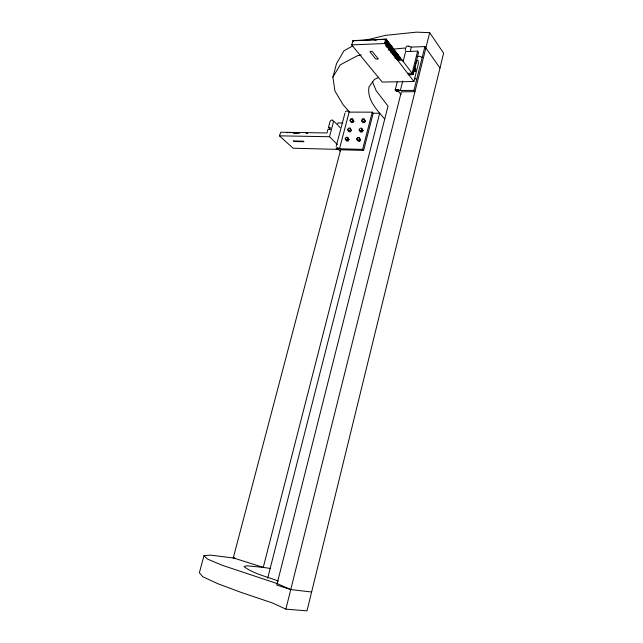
<?xml version="1.0" encoding="UTF-8"?>
<svg xmlns="http://www.w3.org/2000/svg" width="643" height="643" viewBox="0 0 643 643"><rect width="100%" height="100%" fill="white"/><g stroke="black" fill="none" stroke-linecap="round" stroke-linejoin="round"><path stroke-width="0.96" d="M397.173 82.047L395.148 90.333L396.506 91.33L398.756 91.716L401.007 94.521M429.677 32.656L443.622 53.184L307 610.85L285.87 609.138L429.677 32.656L416.495 32.15L385.519 35.357L366.052 40.107M403.048 61.776L405.645 51.569L417.653 51.135L412.107 73.23L408.072 73.318M408.289 74.749L413.176 74.644L414.285 70.216L415.209 71.453L413.361 71.494M415.209 71.453L415.756 69.243L414.839 68.005L416.624 60.981L417.677 60.169A2.524 1.069 -89.2 0 1 418.135 60.715L418.376 63.657L413.915 81.5L382.207 82.055L351.705 44.906L353.144 40.597L386.282 39.11L386.692 39.657L386.781 40.396L385.044 40.477M311.622 592.01L290.749 589.575L276.771 585.026L401.353 91.836L414.96 91.644L413.963 90.358L424.902 46.569L411.319 47.1L408.144 45.942L406.416 46.344L406.247 47.228M413.963 90.358L400.34 90.518L402.751 80.97M410.33 51.006L411.319 47.1M267.713 578.121L388.018 106.079L376.179 90.719L372.361 81.548M405.178 50.556L405.669 48.611M372.233 112.155L373.197 113.248L363.616 150.406L362.62 149.377L372.233 112.155L349.141 112.115C348.418 111.287 345.412 110.21 345.5 111.914M413.915 81.5L384.86 43.507L386.282 39.11M362.62 149.377L339.48 148.782L349.141 112.115M270.189 568.42L263.252 567.391L233.272 557.899L340.854 149.055M337.519 124.694L337.993 122.885L342.799 122.934M336.144 146.443L344.953 113.144M330.438 129.396L328.469 127.418L329.947 121.889A2.025 1.543 -46.5 0 1 330.518 120.868L330.807 120.587A2.025 1.543 -46.5 0 1 332.777 120.217M337.318 144.474L329.505 136.734L333.452 121.913L332.825 120.201M234.687 558.156L210.502 555.11L203.968 555.713L199.378 572.752L202.802 576.763L217.471 583.571L240.892 592.316L272.327 602.933L285.87 609.138M349.655 112.155L343.113 104.721L334.915 90.993L332.897 77.12L336.586 63.424L344.013 50.749L352.597 46.023M337.318 149.377L293.095 148.22L279.424 135.834L280.75 132.249L286.641 132.337L287.196 132.852M332.897 77.12L340.227 64.847L357.347 55.78L361.237 54.88M350.025 120.193L351.078 118.907L352.509 118.915L353.883 121.278L352.83 122.556L351.399 122.548L350.025 120.193L350.523 120.723M350.403 121.479L351.825 121.495L352.886 120.209L352.509 118.915M347.606 129.38L348.659 128.094L350.089 128.11L351.472 130.465L350.419 131.751L348.988 131.727L347.606 129.38L348.112 129.902M347.984 130.682L349.414 130.698L350.467 129.42L350.089 128.11M345.187 138.607L346.239 137.321L347.67 137.353L349.061 139.7L348 140.978L346.569 140.954L345.187 138.607L345.693 139.121M361.567 120.273L362.628 118.979L364.083 118.987L365.457 121.366L364.388 122.652L362.941 122.644L361.567 120.273L362.556 121.342M345.556 139.917L346.987 139.949L348.048 138.663L347.67 137.353M361.953 121.575L363.408 121.583L364.468 120.289L364.083 118.987M359.156 129.532L360.225 128.238L361.679 128.254L363.054 130.625L361.993 131.919L360.538 131.895L359.156 129.532L359.654 130.055M359.55 130.842L360.996 130.859L362.065 129.564L361.679 128.254M356.744 138.824L357.805 137.538L359.26 137.562L360.643 139.925L359.582 141.219L358.127 141.187L356.744 138.824L357.243 139.346M357.13 140.15L358.577 140.174L359.646 138.88L359.26 137.562M395.156 89.988L397.84 89.441L400.34 90.518M286.641 132.337L293.907 132.45L294.944 133.422M293.907 132.45L295.603 133.431M294.566 132.458L297.902 132.514L298.416 132.997M297.902 132.514L305.947 132.635L306.992 133.631M305.947 132.635L326.99 132.964L327.978 129.267L329.722 129.291L330.221 127.443L328.469 127.418M417.05 56.721L418.746 56.271A3.03 1.439 12.4 0 1 420.418 56.504L422.081 57.492M397.655 60.104L401.923 59.783L413.176 74.644M396.321 58.569L400.758 58.24L400.838 58.947L396.61 59.084M400.838 58.947L401.224 59.461L396.996 59.598M401.224 59.461L401.618 59.976M394.979 58.087L400.372 57.725L400.444 58.433M395.429 57.54L399.978 57.211L400.059 57.918M394.633 56.512L399.19 56.174L399.271 56.889L395.3 57.018M399.271 56.889L399.665 57.404M394.119 55.467L398.411 55.137L398.483 55.853L394.513 55.981M398.483 55.853L398.877 56.367M393.323 54.43L397.623 54.092L397.695 54.808L393.444 54.952M397.695 54.808L398.089 55.33M392.608 53.916L397.221 53.57L397.302 54.285M390.944 52.903L396.434 52.525L396.514 53.24L392.206 53.393M396.514 53.24L396.908 53.763M391.008 51.826L395.638 51.472L395.718 52.196L391.41 52.348M395.718 52.196L396.112 52.718M389.015 48.643L393.227 48.297L393.315 49.021L388.991 49.19M391.032 51.279L395.236 50.942L395.316 51.665M388.935 50.275L394.432 49.889L394.521 50.612L390.197 50.773M394.521 50.612L394.915 51.135M386.475 47.092L392.021 46.698L392.101 47.421L387.769 47.59M393.315 49.021L393.717 49.551L388.533 49.744M393.717 49.551L394.119 50.082M388.171 48.129L392.825 47.767L392.913 48.49M386.451 45.444L390.799 45.082L391.7 46.891M392.101 47.421L392.503 47.952M385.221 43.828L389.578 43.467L389.658 44.198L385.631 44.367M385.326 42.149L388.348 41.843L388.428 42.575L385.736 42.695M385.768 44.914L390.389 44.552L390.478 45.275M389.658 44.198L390.068 44.737M386.781 40.396L388.018 42.036M388.428 42.575L388.838 43.121L384.53 43.298M388.838 43.121L389.248 43.66M378.663 77.337L374.411 79.475L368.953 86.974C366.872 99.906 377.015 109.969 384.715 119.035M393.669 49.069L405.669 47.952M352.806 40.782L385.945 39.303M374.644 40.196L376.356 40.123M385.374 40.284L387.11 40.204M386.17 40.814L387.52 40.75L385.84 40.999M385.012 41.602L387.608 41.49M385.647 41.956L388.348 41.843M384.723 42.559L388.758 42.39M384.86 43.113L389.168 42.928M351.705 44.906L384.86 43.507M385.543 43.636L389.578 43.467M385.953 44.174L389.988 44.005M389.457 45.139L390.799 45.082M386.917 45.798L391.209 45.621L385.728 46.023M387.625 46.32L391.611 46.159M387.271 46.513L391.29 46.352M387.681 46.867L392.021 46.698M388.091 47.405L392.423 47.228M391.933 48.346L393.227 48.297M388.444 49.029L393.637 48.828M390.14 49.503L394.038 49.358M390.116 50.05L394.432 49.889M390.518 50.58L394.834 50.419M393.042 51.569L395.638 51.472M390.864 52.187L396.032 52.003M392.551 52.662L396.434 52.525M392.527 53.2L396.827 53.047M396.289 54.141L397.623 54.092M392.913 54.792L398.017 54.615M394.432 55.274L398.411 55.137M394.826 55.788L398.805 55.66M394.103 56.343L396.643 56.262M398.258 56.737L399.584 56.697M394.898 57.38L399.978 57.211M396.136 57.862L400.372 57.725M396.635 58.376L400.758 58.24M396.924 58.891L398.604 58.834M397.969 59.903L401.923 59.783M413.915 69.291L415.756 69.243M408.562 74.556L413.031 74.459L418.569 52.404L417.653 51.135M372.755 113.24L379.675 113.256L263.252 567.391L246.494 565.776L244.043 566.652C254.065 574.038 266.853 576.602 278.347 581.079M279.424 135.834L329.505 136.734M340.661 149.795L363.616 150.406M233.272 557.899L235.057 558.18M290.749 589.575L277.213 583.587L222.309 565.301L207.544 559.105L203.968 555.713M339.48 148.782C336.442 145.969 334.103 149.562 338.757 149.747L340.123 151.089M289.278 132.378L289.808 132.876M291.914 132.418L292.436 132.9M294.132 132.82L294.655 133.302M293.24 132.442L293.763 132.924M293.473 132.804L293.988 133.294M295.901 132.482L296.929 133.455M295.233 132.474L296.27 133.439M295.467 132.836L295.981 133.326M297.468 132.868L297.982 133.358M298.802 132.892L299.333 133.398M306.623 132.651L307.193 133.189M306.189 133.005L306.751 133.551M346.987 139.949L348 140.978M348.048 138.663L349.061 139.7M346.239 137.321L346.746 137.843M337.077 124.485L334.191 121.519M338.065 125.506L340.026 127.523M358.577 140.174L359.582 141.219M349.414 130.698L350.419 131.751M350.467 129.42L351.472 130.465M359.646 138.88L360.643 139.925M357.805 137.538L358.304 138.06M351.825 121.495L352.83 122.556M351.078 118.907L351.576 119.445M360.996 130.859L361.993 131.919M362.065 129.564L363.054 130.625M352.886 120.209L353.883 121.278M363.408 121.583L364.388 122.652M416.608 79.378L414.936 78.414A3.046 1.374 12.5 0 0 414.373 78.277M362.628 118.979L363.118 119.518M364.468 120.289L365.457 121.366M424.902 46.569L439.989 68.037M360.152 130.585L360.538 131.895M353.144 40.597L353.24 41.321M408.602 46.569A1.543 0.747 12.8 0 1 408.892 46.601M338.74 148.967L337.334 149.023A1.294 0.474 14.6 0 1 336.852 148.71L337.43 148.252L338.74 148.967M293.61 140.938L293.602 140.978A1.278 0.466 15.6 0 0 293.674 141.155L293.875 141.339A1.278 0.466 15.6 0 0 294.197 141.516L303.89 141.733A1.286 0.466 15.5 0 0 303.826 141.556L303.625 141.372A1.286 0.466 15.5 0 0 303.303 141.187L293.61 140.938M378.012 58.826L377.787 59.027A1.648 0.764 13.9 0 1 377.393 59.14L376.927 59.156A1.648 0.764 13.9 0 1 376.364 59.076L375.367 58.553L370.079 51.906A1.254 0.595 14.1 0 1 370.046 51.786A1.157 0.547 14.1 0 1 370.111 51.601L370.296 51.456A1.664 0.78 14.1 0 1 370.689 51.336L371.156 51.319A1.664 0.78 14.1 0 1 371.726 51.4L372.353 51.633A1.254 0.595 14.1 0 1 372.618 51.81L378.028 58.65A1.149 0.539 13.9 0 1 378.012 58.826M396.546 90.181L396.554 90.567A1.125 0.49 13.1 0 0 397.157 90.936L399.078 90.92L398.186 90.068A1.559 0.683 13.1 0 0 397.342 89.964L396.546 90.181"/></g></svg>
